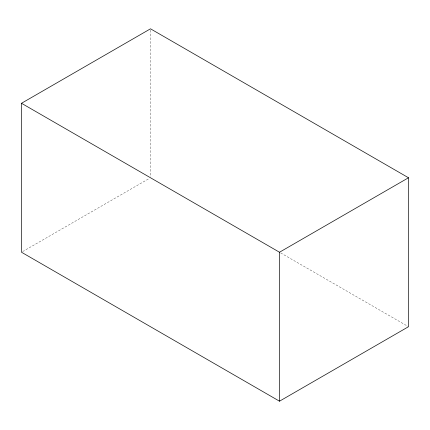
<?xml version="1.0" encoding="UTF-8"?>
<svg xmlns="http://www.w3.org/2000/svg" width="430" height="430" viewBox="0 0 430 430"><rect width="100%" height="100%" fill="white"/><g stroke="black" fill="none" stroke-linecap="round" stroke-linejoin="round"><path stroke-width="0.32" stroke-dasharray="2.15 1.61" d="M22.661 251.572L149.339 178.434M280.661 252.91L407.919 326.381M150.5 30.148L150.5 177.09"/><path stroke-width="0.64" d="M21.5 103.281L150.5 28.805L408.5 177.762L408.5 326.719L279.5 401.195L21.5 252.238L21.5 103.281L279.5 252.238L408.5 177.762M279.5 252.238L279.5 401.195"/></g></svg>
